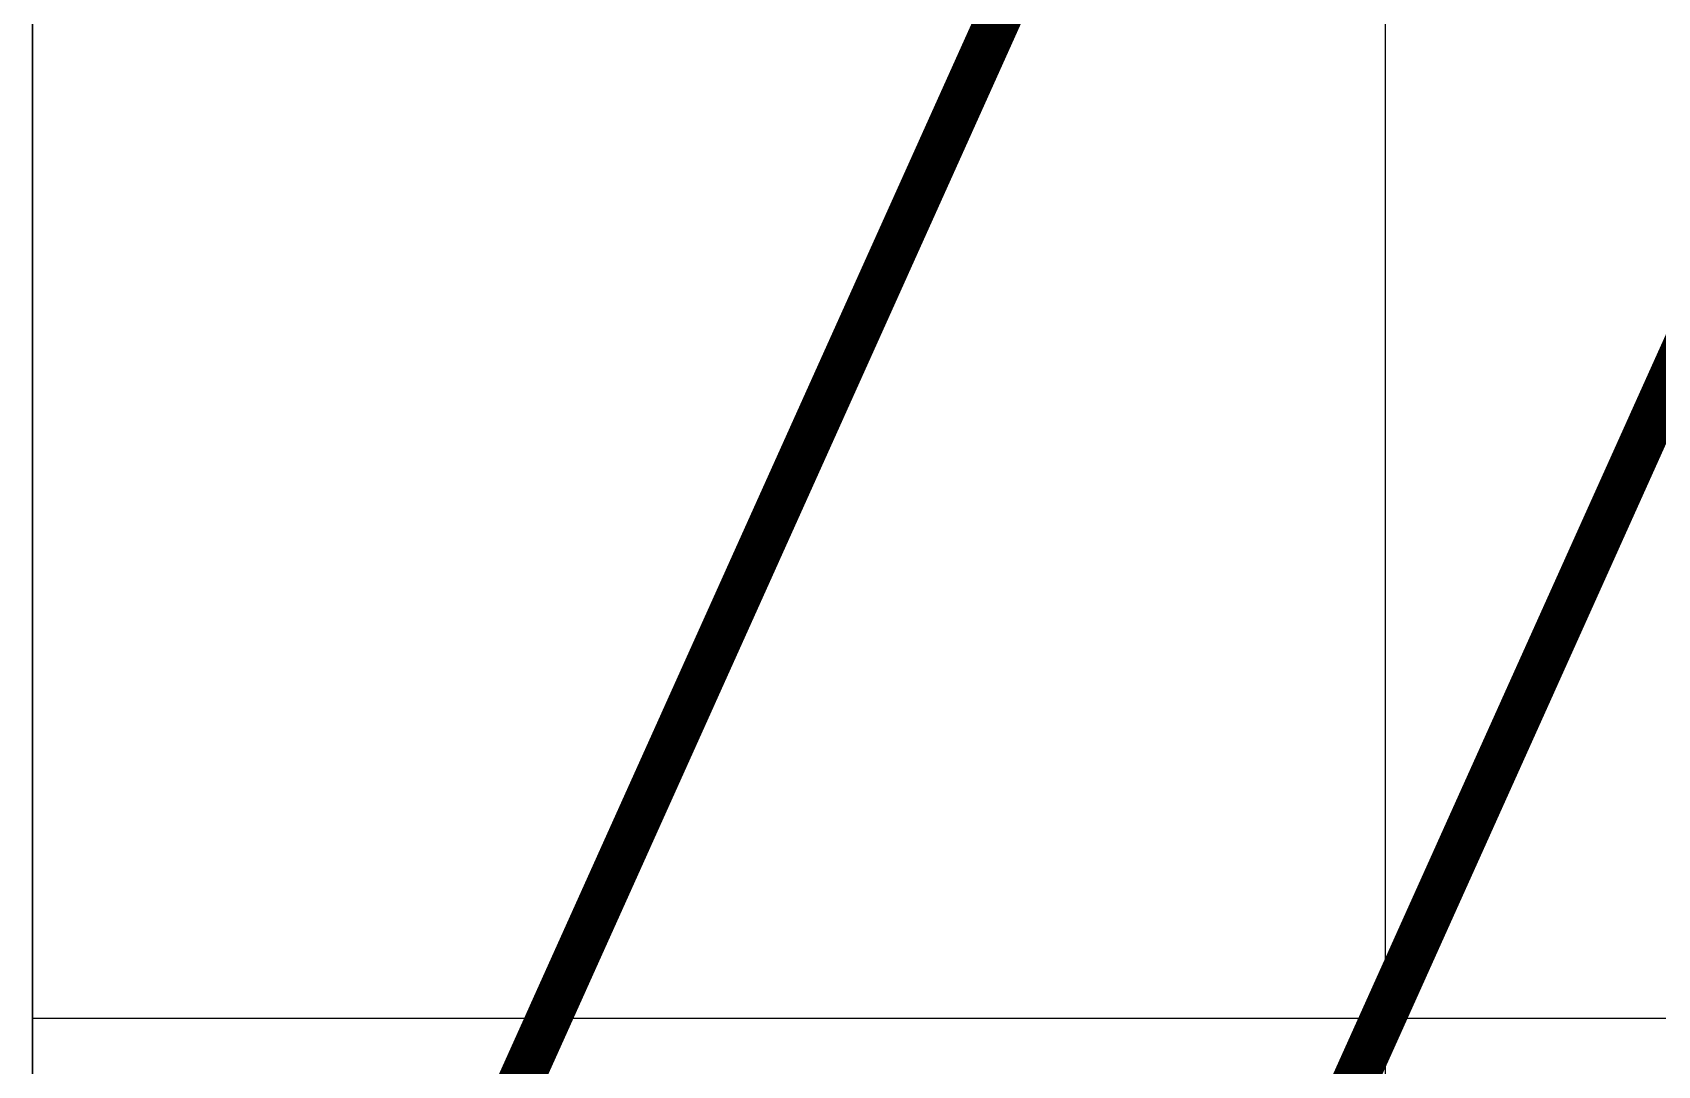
# Model space of a CAD drawing. Header units: millimetres. Extents: x 0 to 6090, y -6000 to 101.
# Drawn here: x 0 to 721, y -4221 to -3763 of the extents above; entities that cross this region are included whole.
import ezdxf

# ---------------------------------------------------------------- set-up
doc = ezdxf.new("R2010")
doc.units = ezdxf.units.MM
doc.layers.add('high_way', color=7, linetype='Continuous', lineweight=40)

# ---------------------------------------------------------------- blocks, each defined once
blk = doc.blocks.new('*U1')
at = {"layer": 'Defpoints'}
blk.add_line((0, 3000), (0, -3000), dxfattribs=at)
blk = doc.blocks.new('*U2')
at = {"layer": 'Defpoints', "color": 0, "linetype": 'ByBlock', "lineweight": -2, "transparency": 16777216}
for p in [(0, 20), (600, 20), (0, 10), (600, 10), (0, 0), (600, 0)]:
    blk.add_blockref('*U1', p, dxfattribs=at)
blk = doc.blocks.new('*U3')
at = {"layer": 'Defpoints'}
blk.add_line((-3000, 0), (3000, 0), dxfattribs=at)
blk = doc.blocks.new('*U4')
at = {"layer": 'Defpoints', "color": 0, "linetype": 'ByBlock', "lineweight": -2, "transparency": 16777216}
for p in [(0, 1800), (10, 1800), (20, 1800), (30, 1800), (40, 1800), (50, 1800), (60, 1800), (70, 1800), (80, 1800), (90, 1800)]:
    blk.add_blockref('*U3', p, dxfattribs=at)

msp = doc.modelspace()

# ---------------------------------------------------------------- linework, layer by layer
at = {"layer": 'Defpoints'}
msp.add_lwpolyline([(0, 0), (6000, 0), (6000, -6000), (0, -6000)], close=True, dxfattribs=at)
at = {"layer": 'high_way', "const_width": 20}
for points in [[(555, -3475), (185, -4298)], [(925, -3475), (555, -4298)]]:
    msp.add_lwpolyline(points, dxfattribs=at)

# ---------------------------------------------------------------- block references
at = {"layer": 'Defpoints'}
for name, p in [('*U2', (0, -3000)), ('*U4', (3000, -6000))]:
    msp.add_blockref(name, p, dxfattribs=at)

doc.saveas('drawing.dxf')
